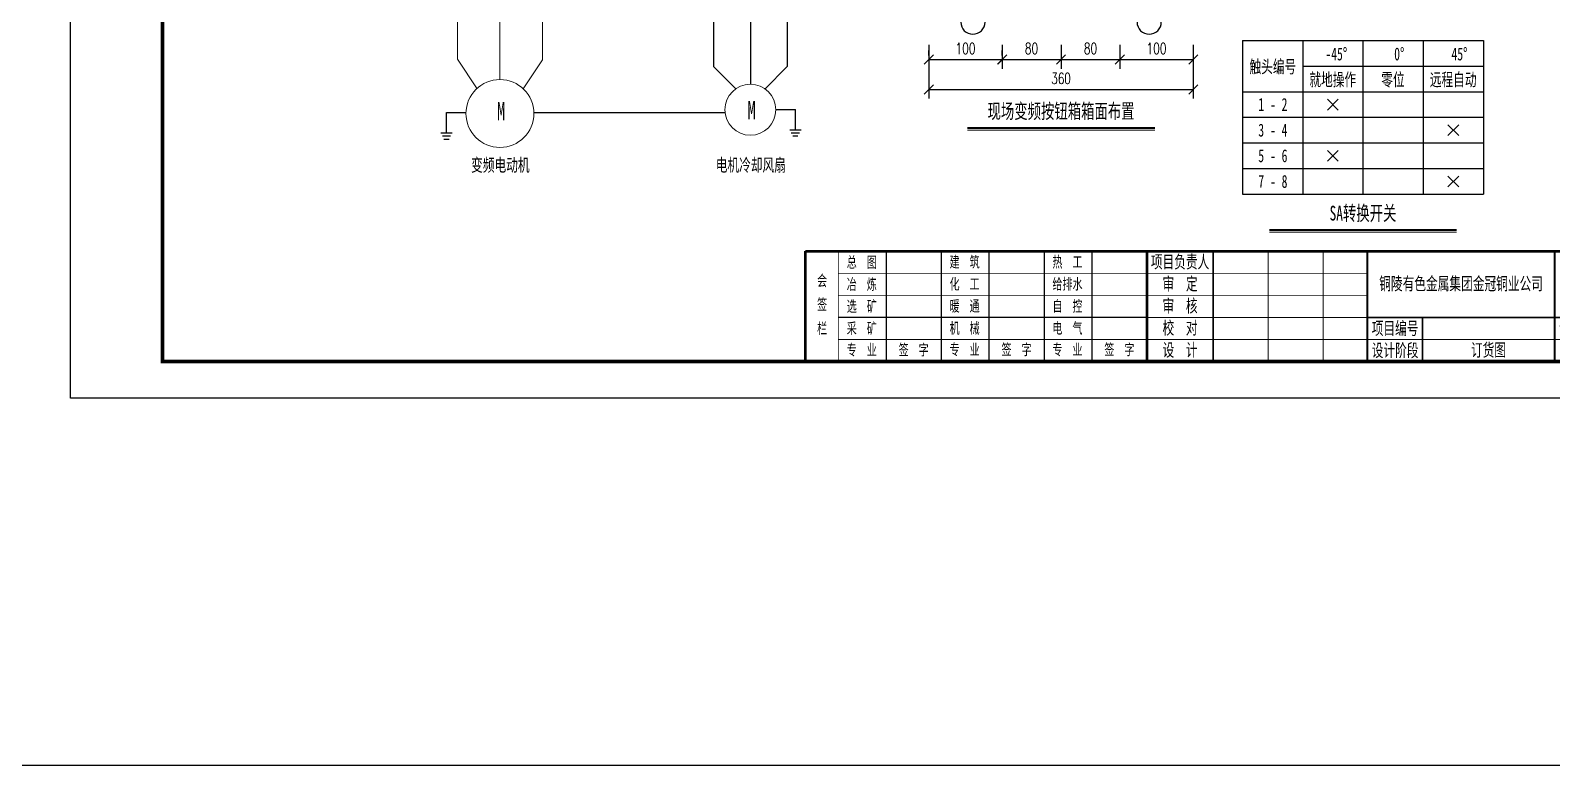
# Model space of a CAD drawing. Header units: millimetres. Extents: x 401220 to 2750366, y -101310 to 943175.
# Drawn here: x 789929 to 831342, y 628022 to 648035 of the extents above; entities that cross this region are included whole.
import ezdxf
from ezdxf.enums import TextEntityAlignment as Align

# ---------------------------------------------------------------- set-up
doc = ezdxf.new("R2010")
doc.units = ezdxf.units.MM
for name, color, linetype in [('1', 7, 'Continuous'), ('4', 1, 'Continuous'), ('BORDER', 7, 'Continuous'), ('动力平面设备层', 1, 'Continuous'), ('图框', 7, 'Continuous'), ('照明平面设备层', 1, 'Continuous')]:
    doc.layers.add(name, color=color, linetype=linetype)
for name, color, linetype, lineweight in [('_0', 7, 'Continuous', 25), ('CAXA0层', 7, 'Continuous', 25), ('MX', 3, 'Continuous', 0), ('SW', 8, 'Continuous', 20), ('TEXT', 4, 'Continuous', 0)]:
    doc.layers.add(name, color=color, linetype=linetype, lineweight=lineweight)
doc.styles.add('DIM_FONT', font='txt.shx', dxfattribs={"width": 0.7, "bigfont": 'hzdx.shx'})
doc.styles.add('HZ', font='simsun.ttf', dxfattribs={"width": 0.75})
doc.styles.add('标准', font='NSimSun.ttf', dxfattribs={"width": 0.667})
doc.dimstyles.new('副本 DIM20', dxfattribs={"dimtxt": 300, "dimasz": 2, "dimexe": 250, "dimexo": 300, "dimgap": 150, "dimtad": 1, "dimdec": 0, "dimlfac": 0.05, "dimzin": 0, "dimdsep": 46, "dimtxsty": 'DIM_FONT', "dimblk1": '_DIMX', "dimblk2": '_DIMX', "dimsah": 1, "dimcen": 0, "dimclrd": 3, "dimclre": 3, "dimclrt": 7, "dimadec": 0, "dimazin": 0, "dimtfac": 1, "dimtdec": 0, "dimtix": 1, "dimtmove": 2, "dimatfit": 3, "dimldrblk": '_DIMX', "dimfxl": 250, "dimtolj": 1, "dimtzin": 0, "dimarcsym": 0})

# ---------------------------------------------------------------- blocks, each defined once
blk = doc.blocks.new('_Oblique')
at = {"color": 0, "linetype": 'ByBlock', "lineweight": -2}
blk.add_line((-0.5, -0.5), (0.5, 0.5), dxfattribs=at)
blk = doc.blocks.new('*D51')
at = {"layer": '1', "color": 3, "linetype": 'ByBlock', "lineweight": -2, "transparency": 16777216}
for p, q in [((817986, 647639), (817986, 646993)), ((819587, 647639), (819587, 646993)), ((817986, 647243), (819587, 647243))]:
    blk.add_line(p, q, dxfattribs=at)
at = {"layer": 'Defpoints', "color": 0, "linetype": 'ByBlock', "transparency": 16777216}
for p in [(817986, 647939), (819587, 647939), (819587, 647243)]:
    blk.add_point(p, dxfattribs=at)
at = {"layer": '1', "color": 3, "linetype": 'ByBlock', "lineweight": -2, "transparency": 16777216, "xscale": 250, "yscale": 250, "zscale": 250, "rotation": 180}
blk.add_blockref('_Oblique', (817986, 647243), dxfattribs=at)
at = {"layer": '1', "color": 3, "linetype": 'ByBlock', "lineweight": -2, "transparency": 16777216, "xscale": 250, "yscale": 250, "zscale": 250}
blk.add_blockref('_Oblique', (819587, 647243), dxfattribs=at)
at = {"layer": '1', "color": 7, "linetype": 'ByBlock', "transparency": 16777216, "insert": (818787, 647543), "char_height": 300, "attachment_point": 5, "style": 'DIM_FONT'}
blk.add_mtext('\\A1;80', dxfattribs=at)
blk = doc.blocks.new('_DIMX')
blk.add_line((-150, 0), (150, 0))
at = {"const_width": 50}
blk.add_lwpolyline([(-70, -70), (70, 70)], dxfattribs=at)
blk = doc.blocks.new('*D52')
at = {"layer": '1', "color": 3, "linetype": 'ByBlock', "lineweight": -2, "transparency": 16777216}
for p, q in [((819587, 647639), (819587, 646993)), ((821587, 647639), (821587, 646993)), ((819587, 647243), (821587, 647243))]:
    blk.add_line(p, q, dxfattribs=at)
at = {"layer": 'Defpoints', "color": 0, "linetype": 'ByBlock', "transparency": 16777216}
for p in [(819587, 647939), (821587, 647939), (821587, 647243)]:
    blk.add_point(p, dxfattribs=at)
at = {"layer": '1', "color": 3, "linetype": 'ByBlock', "lineweight": -2, "transparency": 16777216, "xscale": 250, "yscale": 250, "zscale": 250, "rotation": 180}
blk.add_blockref('_Oblique', (819587, 647243), dxfattribs=at)
at = {"layer": '1', "color": 3, "linetype": 'ByBlock', "lineweight": -2, "transparency": 16777216, "xscale": 250, "yscale": 250, "zscale": 250}
blk.add_blockref('_Oblique', (821587, 647243), dxfattribs=at)
at = {"layer": '1', "color": 7, "linetype": 'ByBlock', "transparency": 16777216, "insert": (820587, 647543), "char_height": 300, "attachment_point": 5, "style": 'DIM_FONT'}
blk.add_mtext('\\A1;100', dxfattribs=at)
blk = doc.blocks.new('*D53')
at = {"layer": '1', "color": 3, "linetype": 'ByBlock', "lineweight": -2, "transparency": 16777216}
for p, q in [((814387, 647639), (814387, 646178)), ((821587, 647639), (821587, 646178)), ((814387, 646428), (821587, 646428))]:
    blk.add_line(p, q, dxfattribs=at)
at = {"layer": 'Defpoints', "color": 0, "linetype": 'ByBlock', "transparency": 16777216}
for p in [(814387, 647939), (821587, 647939), (821587, 646428)]:
    blk.add_point(p, dxfattribs=at)
at = {"layer": '1', "color": 3, "linetype": 'ByBlock', "lineweight": -2, "transparency": 16777216, "xscale": 250, "yscale": 250, "zscale": 250, "rotation": 180}
blk.add_blockref('_Oblique', (814387, 646428), dxfattribs=at)
at = {"layer": '1', "color": 3, "linetype": 'ByBlock', "lineweight": -2, "transparency": 16777216, "xscale": 250, "yscale": 250, "zscale": 250}
blk.add_blockref('_Oblique', (821587, 646428), dxfattribs=at)
at = {"layer": '1', "color": 7, "linetype": 'ByBlock', "transparency": 16777216, "insert": (817987, 646728), "char_height": 300, "attachment_point": 5, "style": 'DIM_FONT'}
blk.add_mtext('\\A1;360', dxfattribs=at)
blk = doc.blocks.new('*D56')
at = {"layer": '1', "color": 3, "linetype": 'ByBlock', "lineweight": -2, "transparency": 16777216}
for p, q in [((814387, 647355), (814387, 647493)), ((816387, 647355), (816387, 647493)), ((814387, 647243), (816387, 647243))]:
    blk.add_line(p, q, dxfattribs=at)
at = {"layer": 'Defpoints', "color": 0, "linetype": 'ByBlock', "transparency": 16777216}
for p in [(814387, 647055), (816387, 647243), (816387, 647055)]:
    blk.add_point(p, dxfattribs=at)
at = {"layer": '1', "color": 3, "linetype": 'ByBlock', "lineweight": -2, "transparency": 16777216, "xscale": 250, "yscale": 250, "zscale": 250, "rotation": 180}
blk.add_blockref('_Oblique', (814387, 647243), dxfattribs=at)
at = {"layer": '1', "color": 3, "linetype": 'ByBlock', "lineweight": -2, "transparency": 16777216, "xscale": 250, "yscale": 250, "zscale": 250}
blk.add_blockref('_Oblique', (816387, 647243), dxfattribs=at)
at = {"layer": '1', "color": 7, "linetype": 'ByBlock', "transparency": 16777216, "insert": (815387, 647543), "char_height": 300, "attachment_point": 5, "style": 'DIM_FONT'}
blk.add_mtext('\\A1;100', dxfattribs=at)
blk = doc.blocks.new('*D57')
at = {"layer": '1', "color": 3, "linetype": 'ByBlock', "lineweight": -2, "transparency": 16777216}
for p, q in [((816384, 647639), (816384, 646993)), ((817986, 647639), (817986, 646993)), ((816384, 647243), (817986, 647243))]:
    blk.add_line(p, q, dxfattribs=at)
at = {"layer": 'Defpoints', "color": 0, "linetype": 'ByBlock', "transparency": 16777216}
for p in [(816384, 647939), (817986, 647939), (817986, 647243)]:
    blk.add_point(p, dxfattribs=at)
at = {"layer": '1', "color": 3, "linetype": 'ByBlock', "lineweight": -2, "transparency": 16777216, "xscale": 250, "yscale": 250, "zscale": 250, "rotation": 180}
blk.add_blockref('_Oblique', (816384, 647243), dxfattribs=at)
at = {"layer": '1', "color": 3, "linetype": 'ByBlock', "lineweight": -2, "transparency": 16777216, "xscale": 250, "yscale": 250, "zscale": 250}
blk.add_blockref('_Oblique', (817986, 647243), dxfattribs=at)
at = {"layer": '1', "color": 7, "linetype": 'ByBlock', "transparency": 16777216, "insert": (817185, 647543), "char_height": 300, "attachment_point": 5, "style": 'DIM_FONT'}
blk.add_mtext('\\A1;80', dxfattribs=at)
blk = doc.blocks.new('3')
at = {"layer": 'TEXT', "color": 7, "lineweight": 25, "style": 'HZ', "width": 0.75}
for s, height, p in [('铜陵有色设计研究院有限责任公司', 400, (221501, 249018)), ('Tongling Nonferrous Design and Research Institute Co.,Ltd.', 200, (221613, 248659))]:
    blk.add_text(s, height=height, dxfattribs=at).set_placement(p)
blk = doc.blocks.new('铜陵有色图签02')
at = {"layer": '图框', "linetype": 'Continuous', "lineweight": 50}
for p, q in [((-38401, 3003), (-38401, 1)), ((-29100, 3001), (-29100, 0))]:
    blk.add_line(p, q, dxfattribs=at)
at = {"layer": '图框', "color": 7, "linetype": 'Continuous', "lineweight": 25}
for p, q in [((-36201, 3010), (-36201, 9)), ((-34701, 3010), (-34701, 9)), ((-33401, 3017), (-33401, 16)), ((-31901, 3017), (-31901, 16)), ((-30601, 3017), (-30601, 16)), ((-29100, 1201), (-37501, 1201))]:
    blk.add_line(p, q, dxfattribs=at)
at = {"layer": '图框', "color": 7, "linetype": 'Continuous', "lineweight": 35}
for p, q in [((-27300, 3001), (-27300, 1)), ((-21600, 1197), (-21600, -3)), ((-17100, 1200), (-17100, 0)), ((-15450, 0), (-15450, 1200)), ((-14550, 1200), (-14550, 0)), ((-12000, 1201), (-12000, 1)), ((-6900, 1202), (-6900, 2))]:
    blk.add_line(p, q, dxfattribs=at)
at = {"layer": '图框', "lineweight": 25}
blk.add_line((-17723, 1830), (-13223, 1830), dxfattribs=at)
at = {"layer": '图框', "lineweight": 70, "const_width": 70}
blk.add_lwpolyline([(-17980, 3001), (0, 3001), (-38401, 3001)], dxfattribs=at)
at = {"layer": '图框', "color": 7, "linetype": 'Continuous', "lineweight": 25, "const_width": 25}
for points in [[(-37501, 3000), (-37501, 0)], [(-25800, 3001), (-25800, 1)], [(-24300, 3001), (-24300, 1)], [(-23100, 2401), (-37501, 2401)], [(-23100, 1801), (-37501, 1801)], [(-23100, 1201), (-29100, 1201)], [(-602, 943), (-932, 371), (-272, 371), (-602, 943)], [(-12900, 600), (-18000, 600), (-37501, 600)]]:
    blk.add_lwpolyline(points, dxfattribs=at)
at = {"layer": '图框', "linetype": 'Continuous', "lineweight": 50, "const_width": 50}
for points in [[(-23100, 3001), (-23100, 1)], [(-18000, 3000), (-18000, 0)]]:
    blk.add_lwpolyline(points, dxfattribs=at)
at = {"layer": '图框', "lineweight": 50, "const_width": 50}
for points in [[(-12900, 3001), (-12900, 1)], [(-7800, 3001), (-7800, 1)], [(0, 3000), (0, 0)], [(-23100, 1200), (0, 1200)]]:
    blk.add_lwpolyline(points, dxfattribs=at)
at = {"layer": '图框', "lineweight": 25, "const_width": 35}
blk.add_lwpolyline([(-17723, 1930), (-13223, 1930)], dxfattribs=at)
at = {"layer": '图框', "color": 7, "linetype": 'Continuous', "lineweight": 35, "const_width": 25}
blk.add_lwpolyline([(-1200, 1201), (-1200, 0)], dxfattribs=at)
at = {"layer": '图框', "linetype": 'Continuous', "lineweight": 70, "const_width": 70}
blk.add_lwpolyline([(-38401, 1), (0, 0)], dxfattribs=at)
at = {"layer": '图框', "lineweight": 25}
blk.add_blockref('3', (-228268, -246986), dxfattribs=at)
at = {"layer": 'TEXT', "color": 7, "lineweight": 25, "style": '标准', "width": 0.667}
for s, height, p in [('建  筑', 300, (-34062, 2562)), ('热  工', 300, (-31262, 2562)), ('项目负责人', 350, (-28197, 2541)), ('总  图', 300, (-36862, 2555)), ('会', 300, (-37942, 2054)), ('冶  炼', 300, (-36862, 1955)), ('化  工', 300, (-34062, 1962)), ('给排水', 300, (-31262, 1962)), ('审  定', 350, (-28197, 1941)), ('签', 300, (-37942, 1404)), ('选  矿', 300, (-36862, 1355)), ('暖  通', 300, (-34062, 1362)), ('自  控', 300, (-31262, 1362)), ('审  核', 350, (-28197, 1341)), ('栏', 300, (-37942, 754)), ('采  矿', 300, (-36862, 754)), ('机  械', 300, (-34062, 761)), ('电  气', 300, (-31262, 761)), ('校  对', 350, (-28197, 741)), ('项目编号', 350, (-22343, 730)), ('专业', 350, (-17559, 730)), ('比例', 350, (-15009, 730)), ('所属', 350, (-12438, 730)), ('图号', 350, (-7339, 495)), ('专  业', 300, (-36862, 170)), ('签  字', 300, (-35449, 170)), ('专  业', 300, (-34062, 177)), ('签  字', 300, (-32649, 177)), ('专  业', 300, (-31262, 177)), ('签  字', 300, (-29849, 177)), ('设  计', 350, (-28197, 139)), ('设计阶段', 350, (-22343, 130)), ('图幅', 350, (-17559, 130)), ('日期', 350, (-15009, 130)), ('图号', 350, (-12438, 130))]:
    blk.add_text(s, height=height, dxfattribs=at).set_placement(p, align=Align.CENTER)

msp = doc.modelspace()

# ---------------------------------------------------------------- linework, layer by layer
at = {"color": 3}
msp.add_line((930455.5, 628021.7), (401219.7, 628021.7), dxfattribs=at)
at = {"layer": '4', "color": 0, "linetype": 'ByBlock'}
for centre in [(815587.2, 648261.6), (820387.2, 648261.6)]:
    msp.add_arc(centre, 330, 180, 0, dxfattribs=at)
at = {"layer": '_0', "color": 0, "linetype": 'ByBlock'}
for p, q in [((801256.4, 645799.7), (801788.6, 645799.7)), ((810222.3, 645880.1), (810754.6, 645880.1))]:
    msp.add_line(p, q, dxfattribs=at)
at = {"layer": '_0', "linetype": 'ByBlock'}
for p, q in [((801256.4, 645247.3), (801256.4, 645799.7)), ((810754.6, 645331.7), (810754.6, 645884.1))]:
    msp.add_line(p, q, dxfattribs=at)
at = {"layer": '_0', "color": 6, "linetype": 'ByBlock', "ltscale": 1500}
msp.add_line((803634.7, 645799.7), (808840.7, 645799.7), dxfattribs=at)
at = {"layer": 'BORDER', "linetype": 'ByBlock'}
for p, q in [((808529.4, 654759.1), (808529.4, 647049.5)), ((809529.4, 654759.1), (809529.4, 646569.1)), ((810529.4, 654759.1), (810529.4, 647049.5))]:
    msp.add_line(p, q, dxfattribs=at)
at = {"layer": 'CAXA0层', "color": 2, "linetype": 'ByBlock', "lineweight": 40}
for p, q in [((815438.4, 645384), (820536.5, 645384)), ((823658.2, 642605.4), (828756.4, 642605.4))]:
    msp.add_line(p, q, dxfattribs=at)
at = {"layer": 'CAXA0层', "color": 2, "linetype": 'ByBlock', "lineweight": 0}
for p, q in [((815438.4, 645318.5), (820536.5, 645318.5)), ((823658.2, 642539.9), (828756.4, 642539.9))]:
    msp.add_line(p, q, dxfattribs=at)
at = {"layer": 'MX', "color": 7, "linetype": 'ByBlock', "lineweight": 20}
for p, q in [((801556, 650417.5), (801556, 647252.4)), ((802710.8, 650408.7), (802710.8, 646697.6)), ((803865.7, 650408.7), (803865.7, 647234.5)), ((801556, 647252.4), (802088.1, 646445.6)), ((803865.7, 647234.5), (803345.3, 646445.6)), ((808529.4, 647049.5), (809128.1, 646450.6)), ((810529.4, 647049.5), (809919.9, 646439.8))]:
    msp.add_line(p, q, dxfattribs=at)
for centre, radius in [((802711.2, 645773.7), 923.9), ((809529.4, 645876.2), 692.9)]:
    msp.add_circle(centre, radius, dxfattribs=at)
at = {"layer": 'SW', "color": 7, "linetype": 'ByBlock', "lineweight": 25}
for p, q in [((822928.5, 647764), (829486.1, 647764)), ((822928.5, 647764), (822928.5, 643575)), ((824567.9, 647764), (824567.9, 643575)), ((826207.3, 647764), (826207.3, 643575)), ((827846.7, 647764), (827846.7, 643575)), ((829486.1, 647764), (829486.1, 643575)), ((824567.9, 647065.9), (829486.1, 647065.9)), ((822928.5, 646367.7), (829486.1, 646367.7)), ((825239.5, 646165), (825535.7, 645868.7)), ((825239.5, 645868.7), (825535.7, 646165)), ((822928.5, 645669.5), (829486.1, 645669.5)), ((828518.3, 645466.8), (828814.5, 645170.6)), ((828518.3, 645170.6), (828814.5, 645466.8)), ((822928.5, 644971.3), (829486.1, 644971.3)), ((825239.5, 644768.6), (825535.7, 644472.4)), ((825239.5, 644472.4), (825535.7, 644768.6)), ((822928.5, 644273.2), (829486.1, 644273.2)), ((828518.3, 644070.4), (828814.5, 643774.2)), ((828518.3, 643774.2), (828814.5, 644070.4)), ((822928.5, 643575), (829486.1, 643575)), ((822928.5, 643575), (829486.1, 643575)), ((822928.5, 643575), (829486.1, 643575))]:
    msp.add_line(p, q, dxfattribs=at)
at = {"layer": '动力平面设备层', "color": 0, "linetype": 'ByBlock', "lineweight": -3, "ltscale": 100}
for p, q in [((801101.6, 645247.3), (801411.1, 645247.3)), ((810599.8, 645331.7), (810909.4, 645331.7)), ((810641.5, 645247.5), (810867.7, 645247.5)), ((801143.3, 645163.1), (801369.4, 645163.1)), ((801185, 645078.9), (801327.7, 645078.9)), ((810683.2, 645163.3), (810826, 645163.3))]:
    msp.add_line(p, q, dxfattribs=at)
at = {"layer": '图框', "linetype": 'Continuous', "lineweight": 100, "const_width": 100}
msp.add_lwpolyline([(793524.2, 639021.7), (849424.2, 639021.7), (849424.2, 679021.7), (793524.2, 679021.7)], close=True, dxfattribs=at)
at = {"layer": '照明平面设备层', "color": 0, "lineweight": -3, "ltscale": 100}
msp.add_lwpolyline([(791024.2, 680021.7), (850424.2, 680021.7), (850424.2, 638021.7), (791024.2, 638021.7)], close=True, dxfattribs=at)

# ---------------------------------------------------------------- block references
at = {"layer": '图框', "lineweight": 25}
msp.add_blockref('铜陵有色图签02', (849424.2, 639021.7), dxfattribs=at)

# ---------------------------------------------------------------- texts
at = {"layer": 'SW', "color": 7, "linetype": 'ByBlock', "lineweight": 25, "style": '标准', "width": 0.667}
for s, p in [('触头编号', (823753.8, 646874.5)), ('-45°', (825480, 647220.1)), ('0°', (827194.6, 647220.1)), ('45°', (828833.3, 647220.1)), ('就地操作', (825383.9, 646521.9)), ('零位', (827023.3, 646521.9)), ('远程自动', (828662.7, 646521.9)), ('1 - 2', (823753.8, 645845.2)), ('3 - 4', (823753.8, 645147)), ('5 - 6', (823753.8, 644448.8)), ('7 - 8', (823753.8, 643750.6))]:
    msp.add_text(s, height=350, dxfattribs=at).set_placement(p, align=Align.CENTER)
at = {"layer": 'SW', "color": 2, "linetype": 'ByBlock', "lineweight": 25, "style": '标准', "width": 0.667}
for s, p in [('现场变频按钮箱箱面布置', (817987.2, 645639)), ('SA转换开关', (826207.1, 642860.4))]:
    msp.add_text(s, height=400, dxfattribs=at).set_placement(p, align=Align.CENTER)
at = {"layer": 'SW', "color": 4, "linetype": 'ByBlock', "lineweight": 25, "style": '标准', "width": 0.667}
for s, p in [('变频电动机', (802722.6, 644197.3)), ('电机冷却风扇', (809541.2, 644197.3))]:
    msp.add_text(s, height=350, dxfattribs=at).set_placement(p, align=Align.CENTER)
at = {"layer": 'SW', "color": 4, "linetype": 'Continuous', "lineweight": 25, "style": '标准', "width": 0.667}
msp.add_text('铜陵有色金属集团金冠铜业公司', height=350, dxfattribs=at).set_placement((828878.1, 640968), align=Align.CENTER)
at = {"layer": 'SW', "color": 1, "linetype": 'Continuous', "lineweight": 25, "style": '标准', "width": 0.667}
msp.add_text('订货图', height=350, dxfattribs=at).set_placement((829623.7, 639160.3), align=Align.CENTER)
at = {"layer": 'TEXT', "color": 7, "linetype": 'ByBlock', "ltscale": 100, "style": '标准', "width": 0.667}
for p in [(802743.9, 645586.5), (809562.1, 645615.4)]:
    msp.add_text('M', height=500, dxfattribs=at).set_placement(p, align=Align.CENTER)

# ---------------------------------------------------------------- dimensions: what is measured, and where the dimension line sits
at = {"layer": '1', "color": 0, "linetype": 'ByBlock'}
for base, p1, p2, picture, middle in [((821587.2, 646428.1), (814387.2, 647938.9), (821587.2, 647938.9), '*D53', (817987.2, 646728.1)), ((816387.2, 647243.3), (814387.2, 647055.5), (816387.2, 647055.5), '*D56', (815387.2, 647543.3)), ((817985.9, 647243.3), (816384.5, 647938.9), (817985.9, 647938.9), '*D57', (817185.2, 647543.3)), ((819587.2, 647243.3), (817985.9, 647938.9), (819587.2, 647938.9), '*D51', (818786.5, 647543.3)), ((821587.2, 647243.3), (819587.2, 647938.9), (821587.2, 647938.9), '*D52', (820587.2, 647543.3))]:
    dim = msp.add_linear_dim(base=base, p1=p1, p2=p2, dimstyle='副本 DIM20', override={"dimasz": 250, "dimblk1": 'Oblique', "dimblk2": 'Oblique'}, dxfattribs=at)
    dim.commit()
    dim.dimension.update_dxf_attribs({"geometry": picture, "text_midpoint": middle})

doc.saveas('drawing.dxf')
